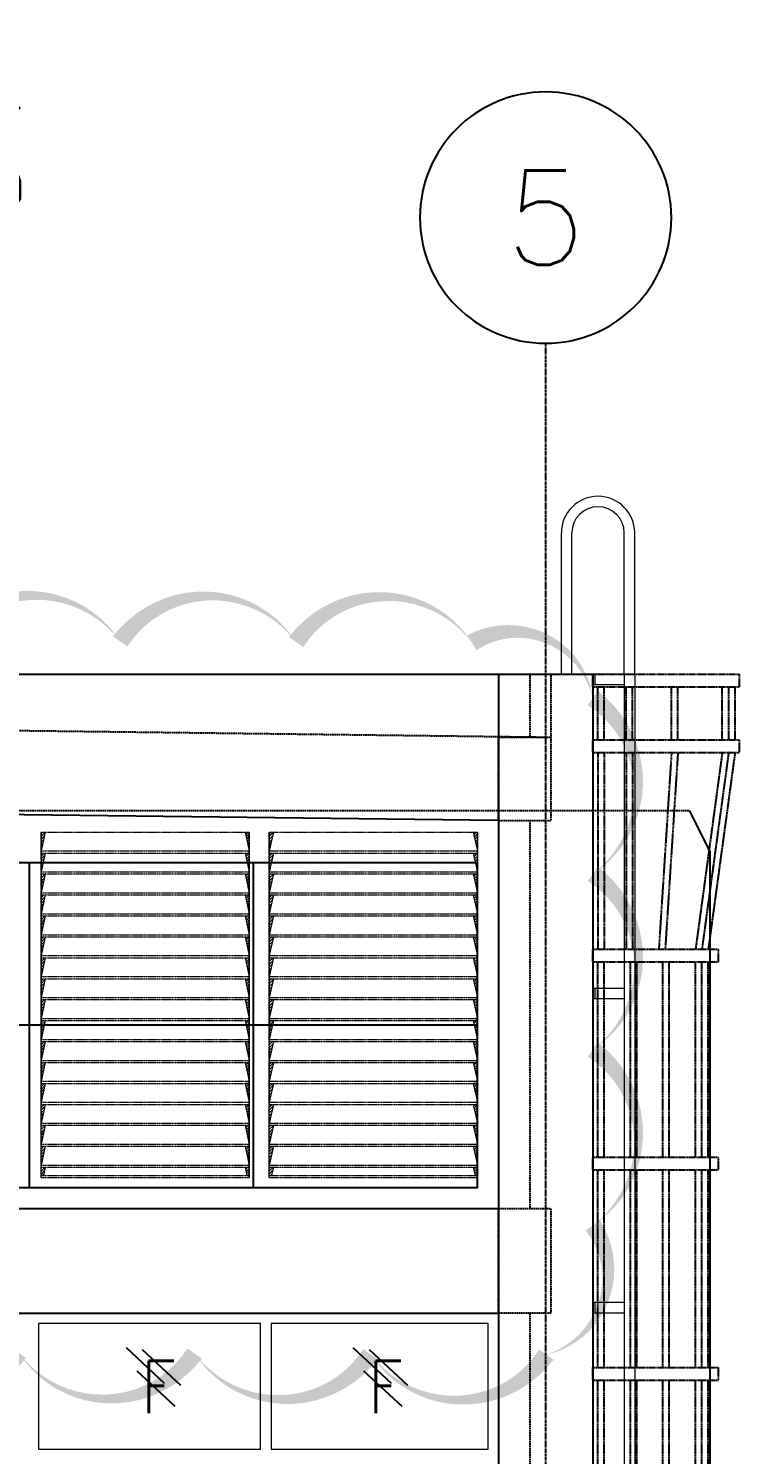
# Model space of a CAD drawing. Header units: inches. Extents: x 102027 to 175311, y -32523 to 10797.
# Drawn here: x 135319 to 138711, y -26188 to -19380 of the extents above; entities that cross this region are included whole.
import ezdxf
from ezdxf import colors
from ezdxf.entities.mleader import LeaderData, LeaderLine
from ezdxf.enums import TextEntityAlignment as Align
from ezdxf.math import Vec2, Vec3

# ---------------------------------------------------------------- set-up
doc = ezdxf.new("R2010")
doc.units = ezdxf.units.IN
doc.header["$MEASUREMENT"] = 0
for name, pattern in [('CENTER', [2, 1.25, -0.25, 0.25, -0.25]), ('HIDDEN', [0.375, 0.25, -0.125]), ('HIDDEN2', [0.1875, 0.125, -0.0625])]:
    doc.linetypes.add(name, pattern=pattern)
for name, color, linetype in [('1', 1, 'CENTER'), ('2', 2, 'HIDDEN'), ('GRID_TXT45', 4, 'Continuous'), ('M-HVAC-DUCT-NEW', 5, 'Continuous'), ('M-HVAC-PIPE-NEW', 6, 'HIDDEN2'), ('M-X-BKGD', 8, 'Continuous')]:
    doc.layers.add(name, color=color, linetype=linetype)
doc.layers.add('DIM', color=251, linetype='Continuous', lineweight=0)
doc.layers.add('grid nos', color=253, linetype='Continuous', lineweight=0)
doc.styles.add('RomanS', font='romans.shx', dxfattribs={"width": 0.8})
doc.styles.add('SIMPLEX', font='simplex.shx')

# ---------------------------------------------------------------- blocks, each defined once
blk = doc.blocks.new('GRID_SYM')
at = {"color": 2}
blk.add_circle((0, 6), 6, dxfattribs=at)
at = {"layer": 'GRID_TXT45', "color": 4, "style": 'SIMPLEX'}
blk.add_attdef('GRD_TXT', text='', height=4.5, dxfattribs=at).set_placement((0, 6), align=Align.MIDDLE_CENTER)
blk = doc.blocks.new('C')
at = {"layer": '1', "color": 8}
for points in [[(73652.8, 27595), (73652.8, 27847)], [(73683.1, 27595), (73683.1, 27847)], [(73788.2, 27595), (73788.2, 27847)], [(73818.5, 27595), (73818.5, 27847)], [(74004.1, 27595), (74004.1, 27847)], [(74034.5, 27595), (74034.5, 27847)], [(74246.7, 27595), (74246.7, 27847)], [(74277.1, 27595), (74277.1, 27847)], [(74307.4, 27595), (74307.4, 27847)], [(73652.8, 25602), (73652.8, 26534.4)], [(73683.1, 25602), (73683.1, 26534.4)], [(73808.2, 25602), (73808.2, 26534.4)], [(73838.5, 25602), (73838.5, 26534.4)], [(73963.6, 25602), (73963.6, 26534.4)], [(73993.9, 25602), (73993.9, 26534.4)], [(74119, 25602), (74119, 26534.4)], [(74149.3, 25602), (74149.3, 26534.4)], [(74179.6, 25602), (74179.6, 26534.4)], [(73652.8, 24598.5), (73652.8, 25541.4)], [(73683.1, 24598.5), (73683.1, 25541.4)], [(73808.2, 24598.5), (73808.2, 25541.4)], [(73838.5, 24598.5), (73838.5, 25541.4)], [(73963.6, 24598.5), (73963.6, 25541.4)], [(73993.9, 24598.5), (73993.9, 25541.4)], [(74119, 24598.5), (74119, 25541.4)], [(74149.3, 24598.5), (74149.3, 25541.4)], [(74179.6, 24598.5), (74179.6, 25541.4)], [(73652.8, 23584.4), (73652.8, 24537.9)], [(73683.1, 23584.4), (73683.1, 24537.9)], [(73808.2, 23584.4), (73808.2, 24537.9)], [(73838.5, 23584.4), (73838.5, 24537.9)], [(73963.6, 23584.4), (73963.6, 24537.9)], [(73993.9, 23584.4), (73993.9, 24537.9)], [(74119, 23584.4), (74119, 24537.9)], [(74149.3, 23584.4), (74149.3, 24537.9)], [(74179.6, 23584.4), (74179.6, 24537.9)]]:
    blk.add_lwpolyline(points, dxfattribs=at)
at = {"layer": '2', "color": 8}
for p, q in [((73628.6, 27847), (73628.6, 27907.6)), ((73628.6, 27907.6), (74328.6, 27907.6)), ((73628.6, 27847), (74328.6, 27847)), ((74328.6, 27847), (74328.6, 27907.6)), ((73628.6, 27534.4), (73628.6, 27595)), ((73628.6, 27595), (74328.6, 27595)), ((74328.6, 27534.4), (74328.6, 27595)), ((73628.6, 27534.4), (74328.6, 27534.4)), ((73652.8, 27534.4), (73652.8, 26595)), ((73683.1, 27534.4), (73683.1, 26595)), ((73788.2, 27534.4), (73788.2, 26595)), ((73818.5, 27534.4), (73818.5, 26595)), ((74004.2, 27533.4), (73943.6, 26595)), ((74034.5, 27531.4), (73973.9, 26593)), ((74246.8, 27536.2), (74119, 26595)), ((74277.1, 27535.3), (74149.3, 26595)), ((74307.4, 27534.4), (74179.6, 26595)), ((73628.6, 26534.4), (73628.6, 26595)), ((73628.6, 26595), (74228.6, 26595)), ((74228.6, 26534.4), (74228.6, 26595)), ((73628.6, 26534.4), (74228.6, 26534.4)), ((73628.6, 25541.4), (73628.6, 25602)), ((73628.6, 25602), (74228.6, 25602)), ((74228.6, 25541.4), (74228.6, 25602)), ((73628.6, 25541.4), (74228.6, 25541.4)), ((73628.6, 24537.9), (73628.6, 24598.5)), ((73628.6, 24598.5), (74228.6, 24598.5)), ((74228.6, 24537.9), (74228.6, 24598.5)), ((73628.6, 24537.9), (74228.6, 24537.9)), ((73628.6, 23523.8), (73628.6, 23584.4)), ((73628.6, 23584.4), (74228.6, 23584.4)), ((74228.6, 23523.8), (74228.6, 23584.4)), ((73628.6, 23523.8), (74228.6, 23523.8)), ((73652.8, 22584.4), (73652.8, 23523.8)), ((73683.1, 22584.4), (73683.1, 23523.8)), ((73808.2, 22584.4), (73808.2, 23523.8)), ((73838.5, 22584.4), (73838.5, 23523.8)), ((74024.2, 22585.3), (73963.6, 23523.8)), ((74054.5, 22587.3), (73993.9, 23525.7)), ((74246.8, 22582.6), (74119, 23523.8)), ((74277.1, 22583.5), (74149.3, 23523.8)), ((74307.4, 22584.4), (74179.6, 23523.8)), ((73628.6, 22523.8), (73628.6, 22584.4)), ((73628.6, 22584.4), (74328.6, 22584.4)), ((74328.6, 22523.8), (74328.6, 22584.4)), ((73628.6, 22523.8), (74328.6, 22523.8))]:
    blk.add_line(p, q, dxfattribs=at)
blk = doc.blocks.new('V')
at = {"layer": 'DIM', "color": 8, "lineweight": 0}
for p, q in [((87593.4, 27907.6), (87593.4, 28582.6)), ((87643.4, 27907.6), (87643.4, 28582.6)), ((87893.4, 27907.6), (87893.4, 28582.6)), ((87943.4, 27907.6), (87943.4, 28582.6)), ((87743.4, 27907.6), (87743.4, 27857.6)), ((87893.4, 27907.6), (87743.4, 27907.6)), ((87893.4, 27857.6), (87743.4, 27857.6)), ((87753.4, 27907.6), (87753.4, 27857.6)), ((87893.4, 27907.6), (87943.4, 27907.6)), ((87893.4, 27907.6), (87893.4, 18057.6)), ((87943.4, 27907.6), (87943.4, 18057.6)), ((87743.4, 26407.6), (87743.4, 26357.6)), ((87893.4, 26407.6), (87743.4, 26407.6)), ((87893.4, 26357.6), (87743.4, 26357.6)), ((87753.4, 26407.6), (87753.4, 26357.6)), ((87743.4, 24907.6), (87743.4, 24857.6)), ((87893.4, 24907.6), (87743.4, 24907.6)), ((87893.4, 24857.6), (87743.4, 24857.6)), ((87753.4, 24907.6), (87753.4, 24857.6))]:
    blk.add_line(p, q, dxfattribs=at)
for radius in [175, 125]:
    blk.add_arc((87768.4, 28582.6), radius, 0, 180, dxfattribs=at)
blk = doc.blocks.new('LOUVER VIL 3')
at = {"layer": '1', "color": 170, "lineweight": 0}
for p, q in [((104565.3, -12810.9), (105559.3, -12810.9)), ((104565.3, -14110.9), (104565.3, -12810.9)), ((104565.3, -12810.9), (104565.3, -14110.9)), ((105539.3, -12810.9), (105559.3, -12810.9)), ((105539.3, -12810.9), (105559.3, -12810.9)), ((105559.3, -14460.9), (105559.3, -12810.9)), ((105559.3, -12810.9), (105559.3, -14460.9)), ((105654.3, -12810.9), (106648.3, -12810.9)), ((105654.3, -14110.9), (105654.3, -12810.9)), ((105654.3, -12810.9), (105654.3, -14110.9)), ((106628.3, -12810.9), (106648.3, -12810.9)), ((106628.3, -12810.9), (106648.3, -12810.9)), ((106648.3, -14460.9), (106648.3, -12810.9)), ((106648.3, -12810.9), (106648.3, -14460.9)), ((104565.3, -12900.9), (105559.3, -12900.9)), ((104565.3, -12910.9), (105559.3, -12910.9)), ((105539.3, -12910.9), (105559.3, -12910.9)), ((105539.3, -12910.9), (105559.3, -12910.9)), ((105654.3, -12900.9), (106648.3, -12900.9)), ((105654.3, -12910.9), (106648.3, -12910.9)), ((106628.3, -12910.9), (106648.3, -12910.9)), ((106628.3, -12910.9), (106648.3, -12910.9)), ((104565.3, -13000.9), (105559.3, -13000.9)), ((105654.3, -13000.9), (106648.3, -13000.9)), ((104565.3, -13010.9), (105559.3, -13010.9)), ((105539.3, -13010.9), (105559.3, -13010.9)), ((105539.3, -13010.9), (105559.3, -13010.9)), ((105654.3, -13010.9), (106648.3, -13010.9)), ((106628.3, -13010.9), (106648.3, -13010.9)), ((106628.3, -13010.9), (106648.3, -13010.9)), ((104565.3, -13100.9), (105559.3, -13100.9)), ((104565.3, -13110.9), (105559.3, -13110.9)), ((105539.3, -13110.9), (105559.3, -13110.9)), ((105539.3, -13110.9), (105559.3, -13110.9)), ((105654.3, -13100.9), (106648.3, -13100.9)), ((105654.3, -13110.9), (106648.3, -13110.9)), ((106628.3, -13110.9), (106648.3, -13110.9)), ((106628.3, -13110.9), (106648.3, -13110.9)), ((104565.3, -13200.9), (105559.3, -13200.9)), ((105654.3, -13200.9), (106648.3, -13200.9)), ((104565.3, -13210.9), (105559.3, -13210.9)), ((105539.3, -13210.9), (105559.3, -13210.9)), ((105539.3, -13210.9), (105559.3, -13210.9)), ((105654.3, -13210.9), (106648.3, -13210.9)), ((106628.3, -13210.9), (106648.3, -13210.9)), ((106628.3, -13210.9), (106648.3, -13210.9)), ((104565.3, -13300.9), (105559.3, -13300.9)), ((104565.3, -13310.9), (105559.3, -13310.9)), ((105539.3, -13310.9), (105559.3, -13310.9)), ((105539.3, -13310.9), (105559.3, -13310.9)), ((105654.3, -13300.9), (106648.3, -13300.9)), ((105654.3, -13310.9), (106648.3, -13310.9)), ((106628.3, -13310.9), (106648.3, -13310.9)), ((106628.3, -13310.9), (106648.3, -13310.9)), ((104565.3, -13400.9), (105559.3, -13400.9)), ((104565.3, -13410.9), (105559.3, -13410.9)), ((105539.3, -13410.9), (105559.3, -13410.9)), ((105539.3, -13410.9), (105559.3, -13410.9)), ((105654.3, -13400.9), (106648.3, -13400.9)), ((105654.3, -13410.9), (106648.3, -13410.9)), ((106628.3, -13410.9), (106648.3, -13410.9)), ((106628.3, -13410.9), (106648.3, -13410.9)), ((104565.3, -13500.9), (105559.3, -13500.9)), ((104565.3, -13510.9), (105559.3, -13510.9)), ((105539.3, -13510.9), (105559.3, -13510.9)), ((105539.3, -13510.9), (105559.3, -13510.9)), ((105654.3, -13500.9), (106648.3, -13500.9)), ((105654.3, -13510.9), (106648.3, -13510.9)), ((106628.3, -13510.9), (106648.3, -13510.9)), ((106628.3, -13510.9), (106648.3, -13510.9)), ((104565.3, -13600.9), (105559.3, -13600.9)), ((104565.3, -13610.9), (105559.3, -13610.9)), ((105539.3, -13610.9), (105559.3, -13610.9)), ((105539.3, -13610.9), (105559.3, -13610.9)), ((105654.3, -13600.9), (106648.3, -13600.9)), ((105654.3, -13610.9), (106648.3, -13610.9)), ((106628.3, -13610.9), (106648.3, -13610.9)), ((106628.3, -13610.9), (106648.3, -13610.9)), ((104565.3, -13700.9), (105559.3, -13700.9)), ((104565.3, -13710.9), (105559.3, -13710.9)), ((105539.3, -13710.9), (105559.3, -13710.9)), ((105539.3, -13710.9), (105559.3, -13710.9)), ((105654.3, -13700.9), (106648.3, -13700.9)), ((105654.3, -13710.9), (106648.3, -13710.9)), ((106628.3, -13710.9), (106648.3, -13710.9)), ((106628.3, -13710.9), (106648.3, -13710.9)), ((104565.3, -13800.9), (105559.3, -13800.9)), ((104565.3, -13810.9), (105559.3, -13810.9)), ((105539.3, -13810.9), (105559.3, -13810.9)), ((105539.3, -13810.9), (105559.3, -13810.9)), ((105654.3, -13800.9), (106648.3, -13800.9)), ((105654.3, -13810.9), (106648.3, -13810.9)), ((106628.3, -13810.9), (106648.3, -13810.9)), ((106628.3, -13810.9), (106648.3, -13810.9)), ((104565.3, -13900.9), (105559.3, -13900.9)), ((104565.3, -13910.9), (105559.3, -13910.9)), ((105539.3, -13910.9), (105559.3, -13910.9)), ((105539.3, -13910.9), (105559.3, -13910.9)), ((105654.3, -13900.9), (106648.3, -13900.9)), ((105654.3, -13910.9), (106648.3, -13910.9)), ((106628.3, -13910.9), (106648.3, -13910.9)), ((106628.3, -13910.9), (106648.3, -13910.9)), ((104565.3, -14000.9), (105559.3, -14000.9)), ((104565.3, -14010.9), (105559.3, -14010.9)), ((105539.3, -14010.9), (105559.3, -14010.9)), ((105539.3, -14010.9), (105559.3, -14010.9)), ((105654.3, -14000.9), (106648.3, -14000.9)), ((105654.3, -14010.9), (106648.3, -14010.9)), ((106628.3, -14010.9), (106648.3, -14010.9)), ((106628.3, -14010.9), (106648.3, -14010.9)), ((104565.3, -14100.9), (105559.3, -14100.9)), ((104565.3, -14110.9), (105559.3, -14110.9)), ((105539.3, -14110.9), (105559.3, -14110.9)), ((105539.3, -14110.9), (105559.3, -14110.9)), ((105559.1, -14100.9), (105559.3, -14100.9)), ((105559.1, -14100.9), (105559.3, -14100.9)), ((105654.3, -14100.9), (106648.3, -14100.9)), ((105654.3, -14110.9), (106648.3, -14110.9)), ((106628.3, -14110.9), (106648.3, -14110.9)), ((106628.3, -14110.9), (106648.3, -14110.9)), ((106648.1, -14100.9), (106648.3, -14100.9)), ((106648.1, -14100.9), (106648.3, -14100.9)), ((104565.3, -14200.9), (105559.3, -14200.9)), ((104565.3, -14210.9), (105559.3, -14210.9)), ((105539.3, -14210.9), (105559.3, -14210.9)), ((105539.3, -14210.9), (105559.3, -14210.9)), ((105558.9, -14200.9), (105559.3, -14200.9)), ((105558.9, -14200.9), (105559.3, -14200.9)), ((105654.3, -14200.9), (106648.3, -14200.9)), ((105654.3, -14210.9), (106648.3, -14210.9)), ((106628.3, -14210.9), (106648.3, -14210.9)), ((106628.3, -14210.9), (106648.3, -14210.9)), ((106647.9, -14200.9), (106648.3, -14200.9)), ((106647.9, -14200.9), (106648.3, -14200.9)), ((104565.3, -14300.9), (105559.3, -14300.9)), ((104565.3, -14310.9), (105559.3, -14310.9)), ((105539.3, -14310.9), (105559.3, -14310.9)), ((105539.3, -14310.9), (105559.3, -14310.9)), ((105558.7, -14300.9), (105559.3, -14300.9)), ((105558.7, -14300.9), (105559.3, -14300.9)), ((105654.3, -14300.9), (106648.3, -14300.9)), ((105654.3, -14310.9), (106648.3, -14310.9)), ((106628.3, -14310.9), (106648.3, -14310.9)), ((106628.3, -14310.9), (106648.3, -14310.9)), ((106647.7, -14300.9), (106648.3, -14300.9)), ((106647.7, -14300.9), (106648.3, -14300.9)), ((104565.3, -14400.9), (105559.3, -14400.9)), ((104565.3, -14410.9), (105559.3, -14410.9)), ((105539.3, -14410.9), (105559.3, -14410.9)), ((105539.3, -14410.9), (105559.3, -14410.9)), ((105558.5, -14400.9), (105559.3, -14400.9)), ((105558.5, -14400.9), (105559.3, -14400.9)), ((105654.3, -14400.9), (106648.3, -14400.9)), ((105654.3, -14410.9), (106648.3, -14410.9)), ((106628.3, -14410.9), (106648.3, -14410.9)), ((106628.3, -14410.9), (106648.3, -14410.9)), ((106647.5, -14400.9), (106648.3, -14400.9)), ((106647.5, -14400.9), (106648.3, -14400.9)), ((104565.3, -14450.9), (105559.3, -14450.9)), ((104565.3, -14460.9), (105559.3, -14460.9)), ((105548.2, -14450.9), (105559.3, -14450.9)), ((105548.2, -14450.9), (105558.4, -14450.9)), ((105558.4, -14460.9), (105559.3, -14460.9)), ((105654.3, -14450.9), (106648.3, -14450.9)), ((105654.3, -14460.9), (106648.3, -14460.9)), ((106637.2, -14450.9), (106648.3, -14450.9)), ((106637.2, -14450.9), (106647.4, -14450.9)), ((106647.4, -14460.9), (106648.3, -14460.9))]:
    blk.add_line(p, q, dxfattribs=at)
at = {"layer": 'grid nos', "color": 170, "linetype": 'Continuous', "ltscale": 10000}
for p, q in [((104565.3, -12819.4), (104573.8, -12810.9)), ((104565.3, -12832.7), (104584.8, -12813.2)), ((104565.3, -12845.9), (104581, -12830.2)), ((104565.3, -12859.2), (104577.2, -12847.3)), ((104565.3, -12872.4), (104573.4, -12864.3)), ((105539.6, -12812.5), (105541.3, -12810.9)), ((105542, -12823.4), (105554.5, -12810.9)), ((105544.4, -12834.2), (105559.3, -12819.4)), ((105546.9, -12845), (105559.3, -12832.6)), ((105549.3, -12855.9), (105559.3, -12845.9)), ((105551.7, -12866.7), (105559.3, -12859.2)), ((105654.3, -12819.4), (105662.8, -12810.9)), ((105654.3, -12832.7), (105673.8, -12813.2)), ((105654.3, -12845.9), (105670, -12830.2)), ((105654.3, -12859.2), (105666.2, -12847.3)), ((105654.3, -12872.4), (105662.4, -12864.3)), ((106628.6, -12812.5), (106630.3, -12810.9)), ((106631, -12823.4), (106643.5, -12810.9)), ((106633.4, -12834.2), (106648.3, -12819.4)), ((106635.9, -12845), (106648.3, -12832.6)), ((106638.3, -12855.9), (106648.3, -12845.9)), ((106640.7, -12866.7), (106648.3, -12859.2)), ((104565.3, -12885.7), (104569.6, -12881.4)), ((104565.3, -12899), (104565.8, -12898.4)), ((104565.3, -12912.2), (104566.6, -12910.9)), ((104565.3, -12925.5), (104579.9, -12910.9)), ((104565.3, -12938.7), (104583, -12921)), ((105540.7, -12917.5), (105547.3, -12910.9)), ((105543.1, -12928.3), (105559.3, -12912.2)), ((105545.6, -12939.2), (105559.3, -12925.5)), ((105554.1, -12877.6), (105559.3, -12872.4)), ((105556.5, -12888.4), (105559.3, -12885.7)), ((105558.9, -12899.3), (105559.3, -12898.9)), ((105654.3, -12885.7), (105658.6, -12881.4)), ((105654.3, -12899), (105654.8, -12898.4)), ((105654.3, -12912.2), (105655.6, -12910.9)), ((105654.3, -12925.5), (105668.9, -12910.9)), ((105654.3, -12938.7), (105672, -12921)), ((106629.7, -12917.5), (106636.3, -12910.9)), ((106632.1, -12928.3), (106648.3, -12912.2)), ((106634.6, -12939.2), (106648.3, -12925.5)), ((106643.1, -12877.6), (106648.3, -12872.4)), ((106645.5, -12888.4), (106648.3, -12885.7)), ((106647.9, -12899.3), (106648.3, -12898.9)), ((104565.3, -12952), (104579.2, -12938)), ((104565.3, -12965.2), (104575.4, -12955.1)), ((104565.3, -12978.5), (104571.7, -12972.1)), ((104565.3, -12991.8), (104567.9, -12989.2)), ((105548, -12950), (105559.3, -12938.7)), ((105550.4, -12960.9), (105559.3, -12952)), ((105552.8, -12971.7), (105559.3, -12965.2)), ((105555.2, -12982.6), (105559.3, -12978.5)), ((105557.6, -12993.4), (105559.3, -12991.7)), ((105654.3, -12952), (105668.2, -12938)), ((105654.3, -12965.2), (105664.4, -12955.1)), ((105654.3, -12978.5), (105660.7, -12972.1)), ((105654.3, -12991.8), (105656.9, -12989.2)), ((106637, -12950), (106648.3, -12938.7)), ((106639.4, -12960.9), (106648.3, -12952)), ((106641.8, -12971.7), (106648.3, -12965.2)), ((106644.2, -12982.6), (106648.3, -12978.5)), ((106646.6, -12993.4), (106648.3, -12991.7)), ((104565.3, -13018.3), (104572.7, -13010.9)), ((104565.3, -13031.5), (104585.1, -13011.7)), ((104565.3, -13044.8), (104581.3, -13028.8)), ((104565.3, -13058.1), (104577.5, -13045.8)), ((104565.3, -13071.3), (104573.7, -13062.9)), ((105539.4, -13011.6), (105540.1, -13010.9)), ((105541.8, -13022.4), (105553.4, -13010.9)), ((105544.2, -13033.3), (105559.3, -13018.3)), ((105546.7, -13044.1), (105559.3, -13031.5)), ((105549.1, -13055), (105559.3, -13044.8)), ((105551.5, -13065.8), (105559.3, -13058)), ((105553.9, -13076.7), (105559.3, -13071.3)), ((105654.3, -13018.3), (105661.7, -13010.9)), ((105654.3, -13031.5), (105674.1, -13011.7)), ((105654.3, -13044.8), (105670.3, -13028.8)), ((105654.3, -13058.1), (105666.5, -13045.8)), ((105654.3, -13071.3), (105662.7, -13062.9)), ((106628.4, -13011.6), (106629.1, -13010.9)), ((106630.8, -13022.4), (106642.4, -13010.9)), ((106633.2, -13033.3), (106648.3, -13018.3)), ((106635.7, -13044.1), (106648.3, -13031.5)), ((106638.1, -13055), (106648.3, -13044.8)), ((106640.5, -13065.8), (106648.3, -13058)), ((106642.9, -13076.7), (106648.3, -13071.3)), ((104565.3, -13084.6), (104569.9, -13079.9)), ((104565.3, -13097.8), (104566.1, -13097)), ((104565.3, -13111.1), (104565.5, -13110.9)), ((104565.3, -13124.3), (104578.7, -13110.9)), ((104565.3, -13137.6), (104583.3, -13119.5)), ((104565.3, -13150.9), (104579.6, -13136.6)), ((105540.5, -13116.5), (105546.2, -13110.9)), ((105542.9, -13127.4), (105559.3, -13111.1)), ((105545.3, -13138.2), (105559.3, -13124.3)), ((105547.8, -13149.1), (105559.3, -13137.6)), ((105556.3, -13087.5), (105559.3, -13084.6)), ((105558.7, -13098.4), (105559.3, -13097.8)), ((105654.3, -13084.6), (105658.9, -13079.9)), ((105654.3, -13097.8), (105655.1, -13097)), ((105654.3, -13111.1), (105654.5, -13110.9)), ((105654.3, -13124.3), (105667.7, -13110.9)), ((105654.3, -13137.6), (105672.3, -13119.5)), ((105654.3, -13150.9), (105668.6, -13136.6)), ((106629.5, -13116.5), (106635.2, -13110.9)), ((106631.9, -13127.4), (106648.3, -13111.1)), ((106634.3, -13138.2), (106648.3, -13124.3)), ((106636.8, -13149.1), (106648.3, -13137.6)), ((106645.3, -13087.5), (106648.3, -13084.6)), ((106647.7, -13098.4), (106648.3, -13097.8)), ((104565.3, -13164.1), (104575.8, -13153.6)), ((104565.3, -13177.4), (104572, -13170.7)), ((104565.3, -13190.6), (104568.2, -13187.7)), ((105550.2, -13159.9), (105559.3, -13150.8)), ((105552.6, -13170.8), (105559.3, -13164.1)), ((105555, -13181.6), (105559.3, -13177.4)), ((105557.4, -13192.5), (105559.3, -13190.6)), ((105654.3, -13164.1), (105664.8, -13153.6)), ((105654.3, -13177.4), (105661, -13170.7)), ((105654.3, -13190.6), (105657.2, -13187.7)), ((106639.2, -13159.9), (106648.3, -13150.8)), ((106641.6, -13170.8), (106648.3, -13164.1)), ((106644, -13181.6), (106648.3, -13177.4)), ((106646.4, -13192.5), (106648.3, -13190.6)), ((104565.3, -13217.1), (104571.5, -13210.9)), ((104565.3, -13230.4), (104584.8, -13210.9)), ((104565.3, -13243.7), (104581.6, -13227.3)), ((104565.3, -13256.9), (104577.8, -13244.4)), ((104565.3, -13270.2), (104574, -13261.4)), ((105541.6, -13221.5), (105552.3, -13210.9)), ((105544, -13232.4), (105559.3, -13217.1)), ((105546.5, -13243.2), (105559.3, -13230.4)), ((105548.9, -13254.1), (105559.3, -13243.7)), ((105551.3, -13264.9), (105559.3, -13256.9)), ((105553.7, -13275.7), (105559.3, -13270.2)), ((105654.3, -13217.1), (105660.5, -13210.9)), ((105654.3, -13230.4), (105673.8, -13210.9)), ((105654.3, -13243.7), (105670.6, -13227.3)), ((105654.3, -13256.9), (105666.8, -13244.4)), ((105654.3, -13270.2), (105663, -13261.4)), ((106630.6, -13221.5), (106641.3, -13210.9)), ((106633, -13232.4), (106648.3, -13217.1)), ((106635.5, -13243.2), (106648.3, -13230.4)), ((106637.9, -13254.1), (106648.3, -13243.7)), ((106640.3, -13264.9), (106648.3, -13256.9)), ((106642.7, -13275.7), (106648.3, -13270.2)), ((104565.3, -13283.4), (104570.2, -13278.5)), ((104565.3, -13296.7), (104566.5, -13295.5)), ((104565.3, -13323.2), (104577.6, -13310.9)), ((104565.3, -13336.5), (104583.7, -13318.1)), ((104565.3, -13349.7), (104579.9, -13335.1)), ((105540.3, -13315.6), (105545.1, -13310.9)), ((105542.7, -13326.5), (105558.3, -13310.9)), ((105545.1, -13337.3), (105559.3, -13323.2)), ((105547.6, -13348.2), (105559.3, -13336.5)), ((105556.1, -13286.6), (105559.3, -13283.4)), ((105558.5, -13297.4), (105559.3, -13296.7)), ((105654.3, -13283.4), (105659.2, -13278.5)), ((105654.3, -13296.7), (105655.5, -13295.5)), ((105654.3, -13323.2), (105666.6, -13310.9)), ((105654.3, -13336.5), (105672.7, -13318.1)), ((105654.3, -13349.7), (105668.9, -13335.1)), ((106629.3, -13315.6), (106634.1, -13310.9)), ((106631.7, -13326.5), (106647.3, -13310.9)), ((106634.1, -13337.3), (106648.3, -13323.2)), ((106636.6, -13348.2), (106648.3, -13336.5)), ((106645.1, -13286.6), (106648.3, -13283.4)), ((106647.5, -13297.4), (106648.3, -13296.7)), ((104565.3, -13363), (104576.1, -13352.2)), ((104565.3, -13376.2), (104572.3, -13369.2)), ((104565.3, -13389.5), (104568.5, -13386.3)), ((104565.3, -13416), (104570.4, -13410.9)), ((104565.3, -13429.3), (104583.7, -13410.9)), ((105541.4, -13420.6), (105551.1, -13410.9)), ((105550, -13359), (105559.3, -13349.7)), ((105552.4, -13369.9), (105559.3, -13363)), ((105554.8, -13380.7), (105559.3, -13376.2)), ((105557.2, -13391.6), (105559.3, -13389.5)), ((105654.3, -13363), (105665.1, -13352.2)), ((105654.3, -13376.2), (105661.3, -13369.2)), ((105654.3, -13389.5), (105657.5, -13386.3)), ((105654.3, -13416), (105659.4, -13410.9)), ((105654.3, -13429.3), (105672.7, -13410.9)), ((106630.4, -13420.6), (106640.1, -13410.9)), ((106639, -13359), (106648.3, -13349.7)), ((106641.4, -13369.9), (106648.3, -13363)), ((106643.8, -13380.7), (106648.3, -13376.2)), ((106646.2, -13391.6), (106648.3, -13389.5)), ((104565.3, -13442.5), (104581.9, -13425.9)), ((104565.3, -13455.8), (104578.1, -13442.9)), ((104565.3, -13469.1), (104574.4, -13460)), ((104565.3, -13482.3), (104570.6, -13477)), ((105543.8, -13431.4), (105559.3, -13416)), ((105546.2, -13442.3), (105559.3, -13429.3)), ((105548.7, -13453.1), (105559.3, -13442.5)), ((105551.1, -13464), (105559.3, -13455.8)), ((105553.5, -13474.8), (105559.3, -13469)), ((105654.3, -13442.5), (105670.9, -13425.9)), ((105654.3, -13455.8), (105667.1, -13442.9)), ((105654.3, -13469.1), (105663.4, -13460)), ((105654.3, -13482.3), (105659.6, -13477)), ((106632.8, -13431.4), (106648.3, -13416)), ((106635.2, -13442.3), (106648.3, -13429.3)), ((106637.7, -13453.1), (106648.3, -13442.5)), ((106640.1, -13464), (106648.3, -13455.8)), ((106642.5, -13474.8), (106648.3, -13469)), ((104565.3, -13495.6), (104566.8, -13494.1)), ((104565.3, -13522.1), (104576.5, -13510.9)), ((104565.3, -13535.3), (104584, -13516.6)), ((104565.3, -13548.6), (104580.2, -13533.7)), ((105540.1, -13514.7), (105544, -13510.9)), ((105542.5, -13525.6), (105557.2, -13510.9)), ((105544.9, -13536.4), (105559.3, -13522.1)), ((105547.3, -13547.2), (105559.3, -13535.3)), ((105555.9, -13485.7), (105559.3, -13482.3)), ((105558.3, -13496.5), (105559.3, -13495.6)), ((105654.3, -13495.6), (105655.8, -13494.1)), ((105654.3, -13522.1), (105665.5, -13510.9)), ((105654.3, -13535.3), (105673, -13516.6)), ((105654.3, -13548.6), (105669.2, -13533.7)), ((106629.1, -13514.7), (106633, -13510.9)), ((106631.5, -13525.6), (106646.2, -13510.9)), ((106633.9, -13536.4), (106648.3, -13522.1)), ((106636.3, -13547.2), (106648.3, -13535.3)), ((106644.9, -13485.7), (106648.3, -13482.3)), ((106647.3, -13496.5), (106648.3, -13495.6)), ((104565.3, -13561.9), (104576.4, -13550.7)), ((104565.3, -13575.1), (104572.6, -13567.8)), ((104565.3, -13588.4), (104568.8, -13584.8)), ((104565.3, -13614.9), (104569.3, -13610.9)), ((104565.3, -13628.2), (104582.6, -13610.9)), ((105541.2, -13619.7), (105550, -13610.9)), ((105543.6, -13630.5), (105559.3, -13614.9)), ((105549.8, -13558.1), (105559.3, -13548.6)), ((105552.2, -13568.9), (105559.3, -13561.8)), ((105554.6, -13579.8), (105559.3, -13575.1)), ((105557, -13590.6), (105559.3, -13588.4)), ((105654.3, -13561.9), (105665.4, -13550.7)), ((105654.3, -13575.1), (105661.6, -13567.8)), ((105654.3, -13588.4), (105657.8, -13584.8)), ((105654.3, -13614.9), (105658.3, -13610.9)), ((105654.3, -13628.2), (105671.6, -13610.9)), ((106630.2, -13619.7), (106639, -13610.9)), ((106632.6, -13630.5), (106648.3, -13614.9)), ((106638.8, -13558.1), (106648.3, -13548.6)), ((106641.2, -13568.9), (106648.3, -13561.8)), ((106643.6, -13579.8), (106648.3, -13575.1)), ((106646, -13590.6), (106648.3, -13588.4)), ((104565.3, -13641.4), (104582.3, -13624.4)), ((104565.3, -13654.7), (104578.5, -13641.5)), ((104565.3, -13667.9), (104574.7, -13658.5)), ((104565.3, -13681.2), (104570.9, -13675.6)), ((105546, -13641.4), (105559.3, -13628.1)), ((105548.5, -13652.2), (105559.3, -13641.4)), ((105550.9, -13663.1), (105559.3, -13654.7)), ((105553.3, -13673.9), (105559.3, -13667.9)), ((105555.7, -13684.8), (105559.3, -13681.2)), ((105654.3, -13641.4), (105671.3, -13624.4)), ((105654.3, -13654.7), (105667.5, -13641.5)), ((105654.3, -13667.9), (105663.7, -13658.5)), ((105654.3, -13681.2), (105659.9, -13675.6)), ((106635, -13641.4), (106648.3, -13628.1)), ((106637.5, -13652.2), (106648.3, -13641.4)), ((106639.9, -13663.1), (106648.3, -13654.7)), ((106642.3, -13673.9), (106648.3, -13667.9)), ((106644.7, -13684.8), (106648.3, -13681.2)), ((104565.3, -13694.4), (104567.1, -13692.6)), ((104565.3, -13721), (104575.4, -13710.9)), ((104565.3, -13734.2), (104584.3, -13715.2)), ((104565.3, -13747.5), (104580.5, -13732.2)), ((104565.3, -13760.7), (104576.7, -13749.3)), ((105539.9, -13713.8), (105542.8, -13710.9)), ((105542.3, -13724.6), (105556.1, -13710.9)), ((105544.7, -13735.5), (105559.3, -13720.9)), ((105547.1, -13746.3), (105559.3, -13734.2)), ((105549.6, -13757.2), (105559.3, -13747.5)), ((105558.1, -13695.6), (105559.3, -13694.4)), ((105654.3, -13694.4), (105656.1, -13692.6)), ((105654.3, -13721), (105664.4, -13710.9)), ((105654.3, -13734.2), (105673.3, -13715.2)), ((105654.3, -13747.5), (105669.5, -13732.2)), ((105654.3, -13760.7), (105665.7, -13749.3)), ((106628.9, -13713.8), (106631.8, -13710.9)), ((106631.3, -13724.6), (106645.1, -13710.9)), ((106633.7, -13735.5), (106648.3, -13720.9)), ((106636.1, -13746.3), (106648.3, -13734.2)), ((106638.6, -13757.2), (106648.3, -13747.5)), ((106647.1, -13695.6), (106648.3, -13694.4)), ((104565.3, -13774), (104572.9, -13766.3)), ((104565.3, -13787.3), (104569.2, -13783.4)), ((104565.3, -13800.5), (104565.4, -13800.4)), ((104565.3, -13813.8), (104568.2, -13810.9)), ((104565.3, -13827), (104581.4, -13810.9)), ((105541, -13818.7), (105548.9, -13810.9)), ((105543.4, -13829.6), (105559.3, -13813.8)), ((105552, -13768), (105559.3, -13760.7)), ((105554.4, -13778.9), (105559.3, -13774)), ((105556.8, -13789.7), (105559.3, -13787.2)), ((105559.2, -13800.6), (105559.3, -13800.5)), ((105654.3, -13774), (105661.9, -13766.3)), ((105654.3, -13787.3), (105658.2, -13783.4)), ((105654.3, -13800.5), (105654.4, -13800.4)), ((105654.3, -13813.8), (105657.2, -13810.9)), ((105654.3, -13827), (105670.4, -13810.9)), ((106630, -13818.7), (106637.9, -13810.9)), ((106632.4, -13829.6), (106648.3, -13813.8)), ((106641, -13768), (106648.3, -13760.7)), ((106643.4, -13778.9), (106648.3, -13774)), ((106645.8, -13789.7), (106648.3, -13787.2)), ((106648.2, -13800.6), (106648.3, -13800.5)), ((104565.3, -13840.3), (104582.6, -13823)), ((104565.3, -13853.5), (104578.8, -13840)), ((104565.3, -13866.8), (104575, -13857.1)), ((104565.3, -13880.1), (104571.2, -13874.1)), ((105545.8, -13840.4), (105559.3, -13827)), ((105548.2, -13851.3), (105559.3, -13840.3)), ((105550.7, -13862.1), (105559.3, -13853.5)), ((105553.1, -13873), (105559.3, -13866.8)), ((105555.5, -13883.8), (105559.3, -13880)), ((105654.3, -13840.3), (105671.6, -13823)), ((105654.3, -13853.5), (105667.8, -13840)), ((105654.3, -13866.8), (105664, -13857.1)), ((105654.3, -13880.1), (105660.2, -13874.1)), ((106634.8, -13840.4), (106648.3, -13827)), ((106637.2, -13851.3), (106648.3, -13840.3)), ((106639.7, -13862.1), (106648.3, -13853.5)), ((106642.1, -13873), (106648.3, -13866.8)), ((106644.5, -13883.8), (106648.3, -13880)), ((104565.3, -13893.3), (104567.4, -13891.2)), ((104565.3, -13919.8), (104574.2, -13910.9)), ((104565.3, -13933.1), (104584.6, -13913.7)), ((104565.3, -13946.4), (104580.8, -13930.8)), ((104565.3, -13959.6), (104577.1, -13947.8)), ((105539.7, -13912.9), (105541.7, -13910.9)), ((105542.1, -13923.7), (105555, -13910.9)), ((105544.5, -13934.6), (105559.3, -13919.8)), ((105546.9, -13945.4), (105559.3, -13933.1)), ((105549.4, -13956.3), (105559.3, -13946.3)), ((105557.9, -13894.7), (105559.3, -13893.3)), ((105654.3, -13893.3), (105656.4, -13891.2)), ((105654.3, -13919.8), (105663.2, -13910.9)), ((105654.3, -13933.1), (105673.6, -13913.7)), ((105654.3, -13946.4), (105669.8, -13930.8)), ((105654.3, -13959.6), (105666.1, -13947.8)), ((106628.7, -13912.9), (106630.7, -13910.9)), ((106631.1, -13923.7), (106644, -13910.9)), ((106633.5, -13934.6), (106648.3, -13919.8)), ((106635.9, -13945.4), (106648.3, -13933.1)), ((106638.4, -13956.3), (106648.3, -13946.3)), ((106646.9, -13894.7), (106648.3, -13893.3)), ((104565.3, -13972.9), (104573.3, -13964.9)), ((104565.3, -13986.1), (104569.5, -13981.9)), ((104565.3, -13999.4), (104565.7, -13999)), ((104565.3, -14012.6), (104567, -14010.9)), ((104565.3, -14025.9), (104580.3, -14010.9)), ((104565.3, -14039.2), (104582.9, -14021.5)), ((105540.8, -14017.8), (105547.8, -14010.9)), ((105543.2, -14028.7), (105559.3, -14012.6)), ((105551.8, -13967.1), (105559.3, -13959.6)), ((105554.2, -13977.9), (105559.3, -13972.9)), ((105556.6, -13988.8), (105559.3, -13986.1)), ((105559, -13999.6), (105559.3, -13999.4)), ((105654.3, -13972.9), (105662.3, -13964.9)), ((105654.3, -13986.1), (105658.5, -13981.9)), ((105654.3, -13999.4), (105654.7, -13999)), ((105654.3, -14012.6), (105656, -14010.9)), ((105654.3, -14025.9), (105669.3, -14010.9)), ((105654.3, -14039.2), (105671.9, -14021.5)), ((106629.8, -14017.8), (106636.8, -14010.9)), ((106632.2, -14028.7), (106648.3, -14012.6)), ((106640.8, -13967.1), (106648.3, -13959.6)), ((106643.2, -13977.9), (106648.3, -13972.9)), ((106645.6, -13988.8), (106648.3, -13986.1)), ((106648, -13999.6), (106648.3, -13999.4)), ((104565.3, -14052.4), (104579.1, -14038.6)), ((104565.3, -14065.7), (104575.3, -14055.6)), ((104565.3, -14078.9), (104571.5, -14072.7)), ((104565.3, -14092.2), (104567.7, -14089.7)), ((105545.6, -14039.5), (105559.3, -14025.9)), ((105548, -14050.4), (105559.3, -14039.1)), ((105550.5, -14061.2), (105559.3, -14052.4)), ((105552.9, -14072.1), (105559.3, -14065.7)), ((105555.3, -14082.9), (105559.3, -14078.9)), ((105557.7, -14093.8), (105559.3, -14092.2)), ((105654.3, -14052.4), (105668.1, -14038.6)), ((105654.3, -14065.7), (105664.3, -14055.6)), ((105654.3, -14078.9), (105660.5, -14072.7)), ((105654.3, -14092.2), (105656.7, -14089.7)), ((106634.6, -14039.5), (106648.3, -14025.9)), ((106637, -14050.4), (106648.3, -14039.1)), ((106639.5, -14061.2), (106648.3, -14052.4)), ((106641.9, -14072.1), (106648.3, -14065.7)), ((106644.3, -14082.9), (106648.3, -14078.9)), ((106646.7, -14093.8), (106648.3, -14092.2)), ((104565.3, -14112.2), (104566.6, -14110.9)), ((104565.3, -14125.5), (104579.9, -14110.9)), ((104565.3, -14138.7), (104583, -14121)), ((104565.3, -14152), (104579.2, -14138)), ((104565.3, -14165.2), (104575.4, -14155.1)), ((105540.7, -14117.5), (105547.3, -14110.9)), ((105543.1, -14128.3), (105559.3, -14112.2)), ((105545.6, -14139.2), (105559.3, -14125.5)), ((105548, -14150), (105559.3, -14138.7)), ((105550.4, -14160.9), (105559.3, -14152)), ((105654.3, -14112.2), (105655.6, -14110.9)), ((105654.3, -14125.5), (105668.9, -14110.9)), ((105654.3, -14138.7), (105672, -14121)), ((105654.3, -14152), (105668.2, -14138)), ((105654.3, -14165.2), (105664.4, -14155.1)), ((106629.7, -14117.5), (106636.3, -14110.9)), ((106632.1, -14128.3), (106648.3, -14112.2)), ((106634.6, -14139.2), (106648.3, -14125.5)), ((106637, -14150), (106648.3, -14138.7)), ((106639.4, -14160.9), (106648.3, -14152)), ((104565.3, -14178.5), (104571.7, -14172.1)), ((104565.3, -14191.8), (104567.9, -14189.2)), ((104565.3, -14218.3), (104572.7, -14210.9)), ((104565.3, -14231.5), (104585.1, -14211.7)), ((104565.3, -14244.8), (104581.3, -14228.8)), ((105539.4, -14211.6), (105540.1, -14210.9)), ((105541.8, -14222.4), (105553.4, -14210.9)), ((105544.2, -14233.3), (105559.3, -14218.3)), ((105552.8, -14171.7), (105559.3, -14165.2)), ((105555.2, -14182.6), (105559.3, -14178.5)), ((105557.6, -14193.4), (105559.3, -14191.7)), ((105654.3, -14178.5), (105660.7, -14172.1)), ((105654.3, -14191.8), (105656.9, -14189.2)), ((105654.3, -14218.3), (105661.7, -14210.9)), ((105654.3, -14231.5), (105674.1, -14211.7)), ((105654.3, -14244.8), (105670.3, -14228.8)), ((106628.4, -14211.6), (106629.1, -14210.9)), ((106630.8, -14222.4), (106642.4, -14210.9)), ((106633.2, -14233.3), (106648.3, -14218.3)), ((106641.8, -14171.7), (106648.3, -14165.2)), ((106644.2, -14182.6), (106648.3, -14178.5)), ((106646.6, -14193.4), (106648.3, -14191.7)), ((104565.3, -14258.1), (104577.5, -14245.8)), ((104565.3, -14271.3), (104573.7, -14262.9)), ((104565.3, -14284.6), (104569.9, -14279.9)), ((104565.3, -14297.8), (104566.1, -14297)), ((105546.7, -14244.1), (105559.3, -14231.5)), ((105549.1, -14255), (105559.3, -14244.8)), ((105551.5, -14265.8), (105559.3, -14258)), ((105553.9, -14276.7), (105559.3, -14271.3)), ((105556.3, -14287.5), (105559.3, -14284.6)), ((105654.3, -14258.1), (105666.5, -14245.8)), ((105654.3, -14271.3), (105662.7, -14262.9)), ((105654.3, -14284.6), (105658.9, -14279.9)), ((105654.3, -14297.8), (105655.1, -14297)), ((106635.7, -14244.1), (106648.3, -14231.5)), ((106638.1, -14255), (106648.3, -14244.8)), ((106640.5, -14265.8), (106648.3, -14258)), ((106642.9, -14276.7), (106648.3, -14271.3)), ((106645.3, -14287.5), (106648.3, -14284.6)), ((104565.3, -14311.1), (104565.5, -14310.9)), ((104565.3, -14324.3), (104578.7, -14310.9)), ((104565.3, -14337.6), (104583.3, -14319.5)), ((104565.3, -14350.9), (104579.6, -14336.6)), ((104565.3, -14364.1), (104575.8, -14353.6)), ((105540.5, -14316.5), (105546.2, -14310.9)), ((105542.9, -14327.4), (105559.3, -14311.1)), ((105545.3, -14338.2), (105559.3, -14324.3)), ((105547.8, -14349.1), (105559.3, -14337.6)), ((105550.2, -14359.9), (105559.3, -14350.8)), ((105552.6, -14370.8), (105559.3, -14364.1)), ((105558.7, -14298.4), (105559.3, -14297.8)), ((105654.3, -14311.1), (105654.5, -14310.9)), ((105654.3, -14324.3), (105667.7, -14310.9)), ((105654.3, -14337.6), (105672.3, -14319.5)), ((105654.3, -14350.9), (105668.6, -14336.6)), ((105654.3, -14364.1), (105664.8, -14353.6)), ((106629.5, -14316.5), (106635.2, -14310.9)), ((106631.9, -14327.4), (106648.3, -14311.1)), ((106634.3, -14338.2), (106648.3, -14324.3)), ((106636.8, -14349.1), (106648.3, -14337.6)), ((106639.2, -14359.9), (106648.3, -14350.8)), ((106641.6, -14370.8), (106648.3, -14364.1)), ((106647.7, -14298.4), (106648.3, -14297.8)), ((104565.3, -14377.4), (104572, -14370.7)), ((104565.3, -14390.6), (104568.2, -14387.7)), ((104565.3, -14417.1), (104571.5, -14410.9)), ((104565.3, -14430.4), (104584.8, -14410.9)), ((104565.3, -14443.7), (104581.6, -14427.3)), ((105541.6, -14421.5), (105552.3, -14410.9)), ((105544, -14432.4), (105559.3, -14417.1)), ((105546.5, -14443.2), (105559.3, -14430.4)), ((105555, -14381.6), (105559.3, -14377.4)), ((105557.4, -14392.5), (105559.3, -14390.6)), ((105654.3, -14377.4), (105661, -14370.7)), ((105654.3, -14390.6), (105657.2, -14387.7)), ((105654.3, -14417.1), (105660.5, -14410.9)), ((105654.3, -14430.4), (105673.8, -14410.9)), ((105654.3, -14443.7), (105670.6, -14427.3)), ((106630.6, -14421.5), (106641.3, -14410.9)), ((106633, -14432.4), (106648.3, -14417.1)), ((106635.5, -14443.2), (106648.3, -14430.4)), ((106644, -14381.6), (106648.3, -14377.4)), ((106646.4, -14392.5), (106648.3, -14390.6)), ((104571.3, -14450.9), (104577.8, -14444.4)), ((105552, -14450.9), (105559.3, -14443.7)), ((105660.3, -14450.9), (105666.8, -14444.4)), ((106641, -14450.9), (106648.3, -14443.7))]:
    blk.add_line(p, q, dxfattribs=at)
at = {"layer": 'grid nos', "color": 170, "linetype": 'HIDDEN', "ltscale": 10000}
for p, q in [((104585.3, -12810.9), (104565.3, -12900.9)), ((105539.3, -12810.9), (105559.3, -12900.9)), ((105674.3, -12810.9), (105654.3, -12900.9)), ((106628.3, -12810.9), (106648.3, -12900.9)), ((104585.3, -12910.9), (104565.3, -13000.9)), ((105539.3, -12910.9), (105559.3, -13000.9)), ((105674.3, -12910.9), (105654.3, -13000.9)), ((106628.3, -12910.9), (106648.3, -13000.9)), ((104585.3, -13010.9), (104565.3, -13100.9)), ((105539.3, -13010.9), (105559.3, -13100.9)), ((105674.3, -13010.9), (105654.3, -13100.9)), ((106628.3, -13010.9), (106648.3, -13100.9)), ((104585.3, -13110.9), (104565.3, -13200.9)), ((105539.3, -13110.9), (105559.3, -13200.9)), ((105674.3, -13110.9), (105654.3, -13200.9)), ((106628.3, -13110.9), (106648.3, -13200.9)), ((104585.3, -13210.9), (104565.3, -13300.9)), ((105539.3, -13210.9), (105559.3, -13300.9)), ((105674.3, -13210.9), (105654.3, -13300.9)), ((106628.3, -13210.9), (106648.3, -13300.9)), ((104585.3, -13310.9), (104565.3, -13400.9)), ((105539.3, -13310.9), (105559.3, -13400.9)), ((105674.3, -13310.9), (105654.3, -13400.9)), ((106628.3, -13310.9), (106648.3, -13400.9)), ((104585.3, -13410.9), (104565.3, -13500.9)), ((105539.3, -13410.9), (105559.3, -13500.9)), ((105674.3, -13410.9), (105654.3, -13500.9)), ((106628.3, -13410.9), (106648.3, -13500.9)), ((104585.3, -13510.9), (104565.3, -13600.9)), ((105539.3, -13510.9), (105559.3, -13600.9)), ((105674.3, -13510.9), (105654.3, -13600.9)), ((106628.3, -13510.9), (106648.3, -13600.9)), ((104585.3, -13610.9), (104565.3, -13700.9)), ((105539.3, -13610.9), (105559.3, -13700.9)), ((105674.3, -13610.9), (105654.3, -13700.9)), ((106628.3, -13610.9), (106648.3, -13700.9)), ((104585.3, -13710.9), (104565.3, -13800.9)), ((105539.3, -13710.9), (105559.3, -13800.9)), ((105674.3, -13710.9), (105654.3, -13800.9)), ((106628.3, -13710.9), (106648.3, -13800.9)), ((104585.3, -13810.9), (104565.3, -13900.9)), ((105539.3, -13810.9), (105559.3, -13900.9)), ((105674.3, -13810.9), (105654.3, -13900.9)), ((106628.3, -13810.9), (106648.3, -13900.9)), ((104585.3, -13910.9), (104565.3, -14000.9)), ((105539.3, -13910.9), (105559.3, -14000.9)), ((105674.3, -13910.9), (105654.3, -14000.9)), ((106628.3, -13910.9), (106648.3, -14000.9)), ((104565.3, -14100.9), (104565.3, -14010.9)), ((104565.3, -14010.9), (104585.3, -14010.9)), ((104585.3, -14010.9), (104565.3, -14100.9)), ((104565.3, -14460.9), (104565.3, -14010.9)), ((105559.3, -14010.9), (105539.3, -14010.9)), ((105539.3, -14010.9), (105559.3, -14100.9)), ((105558.4, -14460.9), (105559.3, -14010.9)), ((105559.3, -14100.9), (105559.3, -14010.9)), ((105654.3, -14100.9), (105654.3, -14010.9)), ((105654.3, -14010.9), (105674.3, -14010.9)), ((105674.3, -14010.9), (105654.3, -14100.9)), ((105654.3, -14460.9), (105654.3, -14010.9)), ((106648.3, -14010.9), (106628.3, -14010.9)), ((106628.3, -14010.9), (106648.3, -14100.9)), ((106647.4, -14460.9), (106648.3, -14010.9)), ((106648.3, -14100.9), (106648.3, -14010.9)), ((104585.3, -14110.9), (104565.3, -14200.9)), ((105539.3, -14110.9), (105559.3, -14200.9)), ((105674.3, -14110.9), (105654.3, -14200.9)), ((106628.3, -14110.9), (106648.3, -14200.9)), ((104585.3, -14210.9), (104565.3, -14300.9)), ((105539.3, -14210.9), (105559.3, -14300.9)), ((105674.3, -14210.9), (105654.3, -14300.9)), ((106628.3, -14210.9), (106648.3, -14300.9)), ((104585.3, -14310.9), (104565.3, -14400.9)), ((105539.3, -14310.9), (105559.3, -14400.9)), ((105674.3, -14310.9), (105654.3, -14400.9)), ((106628.3, -14310.9), (106648.3, -14400.9)), ((104585.3, -14410.9), (104576.4, -14450.9)), ((105539.3, -14410.9), (105548.2, -14450.9)), ((105674.3, -14410.9), (105665.4, -14450.9)), ((106628.3, -14410.9), (106637.2, -14450.9)), ((104574.2, -14460.9), (104574, -14461.4)), ((105663.2, -14460.9), (105663, -14461.4))]:
    blk.add_line(p, q, dxfattribs=at)

msp = doc.modelspace()

# ---------------------------------------------------------------- linework, layer by layer
at = {"layer": 'M-HVAC-DUCT-NEW', "color": 2}
msp.add_lwpolyline([(131076.4, -25689.4, 0, 83.9, 0.520567), (131915.6, -25692.2, 0, 83.9, 0.520567), (132754.8, -25695, 0, 83.9, 0.520567), (133594, -25697.8, 0, 83.9, 0.520567), (134433.2, -25700.6, 0, 83.9, 0.520567), (135272.4, -25703.4, 0, 83.9, 0.520567), (136111.6, -25706.2, 0, 83.9, 0.520567), (136950.8, -25709, 0, 83.9, 0.520567), (137790, -25711.8, 0, 83.9, 0.520567), (138011.4, -25094.7, 0, 83.9, 0.520567), (138011.4, -24255.5, 0, 83.9, 0.520567), (138011.4, -23416.3, 0, 83.9, 0.520567), (138011.4, -22577.1, 0, 83.9, 0.520567), (137434.9, -22312.4, 0, 83.9, 0.520567), (136595.7, -22309.6, 0, 83.9, 0.520567), (135756.5, -22306.8, 0, 83.9, 0.520567), (134917.3, -22304, 0, 83.9, 0.520567), (134078.1, -22301.2, 0, 83.9, 0.520567), (133238.9, -22298.4, 0, 83.9, 0.520567), (132399.7, -22295.6, 0, 83.9, 0.520567), (131560.5, -22292.8, 0, 83.9, 0.520567)], format="xyseb", dxfattribs=at)
at = {"layer": 'M-X-BKGD', "color": 8, "linetype": 'CENTER', "ltscale": 10}
msp.add_line((137786.4, -20883.1), (137786.4, -32313.4), dxfattribs=at)
at = {"layer": 'M-X-BKGD', "color": 8}
for p, q in [((113561.4, -22463.4), (138011.4, -22463.4)), ((137561.4, -22463.4), (137561.4, -32313.4)), ((138011.4, -22463.4), (138011.4, -32313.4)), ((125786.4, -23013.5), (137561.4, -23160.7)), ((138471.4, -23113.4), (138571.4, -23313.4)), ((138571.4, -29713.3), (138571.4, -23313.4)), ((135321.4, -23363.4), (135321.4, -24913.4)), ((136391.4, -23363.4), (136391.4, -24913.4)), ((137461.4, -24138.4), (132111.4, -24138.4)), ((132011.4, -25013.4), (137561.4, -25013.4)), ((132011.4, -25513.4), (137561.4, -25513.4)), ((135784.1, -25677.8), (135966.4, -25848)), ((135861.8, -25686.8), (136044.1, -25857)), ((136866.9, -25677.8), (137049.2, -25848)), ((136944.6, -25686.8), (137126.9, -25857)), ((135834.9, -25788.3), (136017.2, -25958.5)), ((136917.7, -25788.3), (137100, -25958.5))]:
    msp.add_line(p, q, dxfattribs=at)
at = {"layer": 'M-X-BKGD', "color": 8, "linetype": 'HIDDEN', "ltscale": 5}
for p, q in [((137711.4, -22463.4), (137711.4, -22763.4)), ((137711.4, -22463.4), (137711.4, -22763.4)), ((137811.4, -22463.4), (137811.4, -22763.4)), ((125786.4, -22613.4), (137786.4, -22763.4)), ((113561.4, -23113.4), (138471.4, -23113.4)), ((137711.4, -23163.4), (137711.4, -25013.4)), ((137711.4, -25513.4), (137711.4, -32313.4))]:
    msp.add_line(p, q, dxfattribs=at)
for points in [[(137811.4, -22763.4), (137811.4, -23163.4), (137561.4, -23163.4), (137561.4, -22763.4)], [(137811.4, -25013.4), (137811.4, -25513.4), (137561.4, -25513.4), (137561.4, -25013.4)]]:
    msp.add_lwpolyline(points, close=True, dxfattribs=at)
at = {"layer": 'M-X-BKGD', "color": 8}
msp.add_lwpolyline([(137461.4, -23363.4), (132111.4, -23363.4), (132111.4, -24913.4), (137461.4, -24913.4)], close=True, dxfattribs=at)
at = {"layer": 'M-X-BKGD', "color": 8, "lineweight": 0}
for points in [[(136426.4, -25563.4), (135366.4, -25563.4), (135366.4, -26163.4), (136426.4, -26163.4)], [(137511.4, -25563.4), (136476.4, -25563.4), (136476.4, -26163.4), (137511.4, -26163.4)]]:
    msp.add_lwpolyline(points, close=True, dxfattribs=at)

# ---------------------------------------------------------------- block references
at = {"layer": 'M-HVAC-DUCT-NEW'}
msp.add_blockref('LOUVER VIL 3', (30813.1, -10405.9), dxfattribs=at)
at = {"layer": 'M-X-BKGD', "color": 8}
ref = msp.add_blockref('GRID_SYM', (137786.4, -20883.1), dxfattribs=dict(at, xscale=-100, yscale=100, zscale=100))
ref.add_attrib('GRD_TXT', '5', dxfattribs={"layer": 'GRID_TXT45', "color": 4, "height": 450, "style": 'SIMPLEX'}).set_placement((137786.4, -20283.1), align=Align.MIDDLE_CENTER)
at = {"layer": 'M-X-BKGD', "color": 8, "lineweight": 0}
for name, p in [('V', (50268, -50371.1)), ('C', (64382.8, -50371.1))]:
    msp.add_blockref(name, p, dxfattribs=at)

# ---------------------------------------------------------------- texts
at = {"layer": 'M-X-BKGD', "color": 8, "style": 'SIMPLEX', "width": 0.85}
for p in [(135857.2, -25991.3), (136940.1, -25991.3)]:
    msp.add_text('F', height=250, dxfattribs=at).set_placement(p)

# ---------------------------------------------------------------- next in the draw order: leaders
at = {"layer": 'M-HVAC-PIPE-NEW'}
ml = msp.add_multileader_mtext('Standard', dxfattribs=at)
ml.set_content('RAIN PROOF LOUVERS\\P(TYP.)', color=2, style='RomanS')
ml.set_leader_properties(color=2)
ml.build(insert=Vec2(0, 0))
ml.multileader.update_dxf_attribs({"dogleg_length": 16769.6, "arrow_head_size": 600})
ctx = ml.context
ctx.base_point, ctx.char_height, ctx.arrow_head_size, ctx.landing_gap_size, ctx.plane_origin = Vec3(127262.3, -20080.3), 600, 600, 1000, Vec3(129700, -12682.8)
notes = []
notes.append((ctx, [(0, (1, 1, 0), (124799.9, -20080.3), (1, 0), 2462.4, [(0, [(124799.9, -22915.8)], 0, [])])]))
ctx.mtext.insert, ctx.mtext.flow_direction = Vec3(128262.3, -19680.3), 5
ctx.mtext.has_bg_fill, ctx.mtext.bg_color, ctx.mtext.bg_scale_factor, ctx.mtext.bg_transparency, ctx.mtext.use_window_bg_color = 1, -1023410167, 1.5, 0, 1
for ctx, leaders in notes:
    for number, flags, end, landing, length, lines in leaders:
        leader = LeaderData()
        leader.index, (leader.has_last_leader_line, leader.has_dogleg_vector, leader.attachment_direction) = number, flags
        leader.last_leader_point, leader.dogleg_vector, leader.dogleg_length = Vec3(end), Vec3(landing), length
        for number, points, colour, breaks in lines:
            line = LeaderLine()
            line.index, line.vertices, line.color, line.breaks = number, Vec3.list(points), colors.encode_raw_color(colour), breaks
            leader.lines.append(line)
        ctx.leaders.append(leader)

doc.saveas('drawing.dxf')
